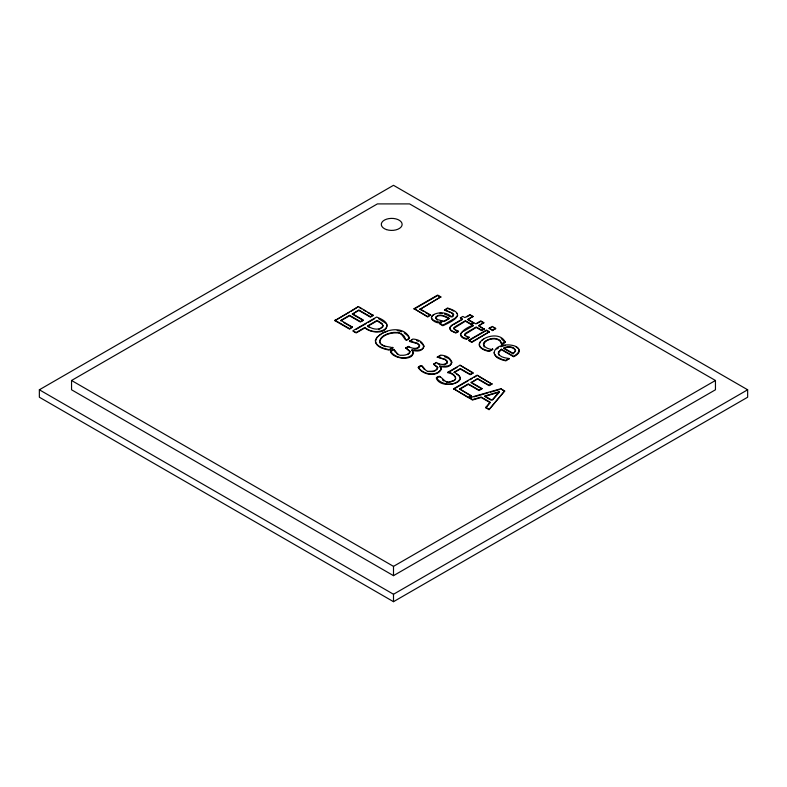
<?xml version="1.0" encoding="UTF-8"?>
<svg xmlns="http://www.w3.org/2000/svg" width="787" height="787" viewBox="0 0 787 787"><rect width="100%" height="100%" fill="white"/><g stroke="black" fill="none" stroke-linecap="round" stroke-linejoin="round"><path stroke-width="1.18" d="M447.282 362.925L447.41 361.361L445.255 359.275L437.297 357.052L445.255 359.738L447.41 361.823M494.138 353.078C494.954 339.177 532.671 344.854 513.645 356.295L501.388 349.221L498.456 351.927L498.85 355.085M460.434 334.701L460.631 333.895M498.22 353.314L501.388 349.221M375.212 340.85L376.855 337.377L380.485 334.455M379.678 341.135C382.148 335.075 389.919 332.793 395.999 332.891C403.928 330.678 403.761 344.706 409.486 338.292L409.486 337.83C399.53 316.531 353.156 343.23 389.073 350.077L392.811 347.923C389.368 346.211 381.606 347.224 379.718 341.883M453.617 314.8L451.492 316.836C441.655 306.487 417.681 319.079 441.743 322.463L439.854 324.018L442.815 325.729C455.84 319.896 465.845 313.738 447.488 307.983L444.468 310.186L451.049 312.606L453.538 314.731M453.43 315.813L453.538 314.269L452.623 313.187L444.468 309.724M424.124 346.408C422.521 351.651 414.808 349.654 411.935 350.264L413.578 352.97M451.954 362.482C450.351 367.716 442.638 365.719 439.766 366.329L441.409 369.034C437.287 377.524 422.845 375.133 418.35 367.706L418.35 367.244C423.19 361.627 423.79 372.458 429.427 371.336C432.378 371.543 436.293 370.834 437.739 367.932M383.062 325.67C379.895 331.238 371.838 329.182 367.657 325.857L377.081 320.417L381.931 323.457L383.062 326.133M460.356 378.537C455.358 386.692 441.448 385.512 436.362 377.77C441.418 372.33 443.819 385.591 451.345 381.272C460.09 379.629 453.371 372.585 447.901 372.221L447.901 372.684C452.515 373.058 460.12 379.314 452.181 381.37M409.909 351.868C408.463 354.77 404.548 355.478 401.596 355.271C395.959 356.393 395.359 345.552 390.519 351.179L390.519 351.641C393.313 360.043 418.123 361.341 411.935 349.792M457.709 315.43L454.916 318.282L442.815 325.257L439.854 323.555M413.47 353.333C408.02 360.662 395.212 358.478 390.519 351.179M515.564 350.677L513.026 353.776L503.67 348.375M480.218 341.843C476.243 347.372 484.94 350.913 489.347 351.435L492.682 349.507C486.602 349.379 477.748 343.673 488.373 339.64C491.55 338.223 495.446 337.8 498.594 339.551C502.539 340.781 499.863 347.687 505.077 342.355L505.077 341.883C497.541 326.408 462.677 345.454 489.347 350.972L492.682 349.044M449.78 327.638L450.351 326.812M419.009 347.411L419.579 345.759L417.425 343.673L409.466 341.45L412.811 339.059C427.213 339.777 427.233 354.435 411.935 350.264M447.282 362.463C444.507 365.699 439.402 364.538 436.283 362.443L433.657 364.43L437.71 367.736M489.032 409.633L504.654 390.972L500.798 388.739L469.278 397.76L472.436 400.052L481.162 397.484L490.173 402.688L485.727 407.725L489.032 409.633L504.654 390.972M492.721 399.786L499.45 392.123L484.713 396.441L490.94 400.042M485.727 407.725L490.173 402.216L481.162 397.022L472.436 399.589L469.278 397.76M382.098 327.658L382.767 326.91M436.785 369.782L437.71 367.273L433.657 363.958M453.951 328.258L465.373 321.185L470.852 324.342L473.705 322.67L475.712 323.831L480.798 320.899L483.769 322.621L478.693 326.015M464.792 334.514L476.224 327.441L481.693 330.609L484.172 329.182L478.693 325.552L483.769 322.621M461.192 333.078L462.136 332.242M513.026 353.776L515.564 351.14C515.091 346.005 507.202 346.034 503.67 347.913L513.026 353.314M446.839 363.476L444.065 364.794M433.873 314.643C427.577 318.164 435.585 323.634 440.012 322.798M452.063 316.974L452.928 316.384M407.882 354.445L409.614 353.019L409.879 351.199L405.826 347.893L409.879 351.671M496.656 349.103L498.574 347.824M481.654 340.496L483.69 339.148M451.295 325.975L452.604 325.12M39.35 389.781L393.5 185.319L747.65 389.781L747.65 397.219L393.5 601.681L39.35 397.219L39.35 389.781L393.5 594.254L747.65 389.781M71.548 380.485L377.406 203.902L409.594 203.902L715.452 380.485L715.452 389.781L393.5 575.661L71.548 389.781L71.548 380.485L393.5 566.365L715.452 380.485M340.791 320.83L349.546 315.774L360.357 322.021L363.151 320.407L360.357 321.549L349.546 315.312L340.791 320.368L352.399 327.067L349.615 329.133L334.878 320.634L358.449 306.556L373.186 315.528L370.402 317.141L358.793 310.442L352.33 314.17L358.793 309.97L370.402 316.669L373.186 315.066M334.878 320.634L349.221 312.341M351.268 311.16L358.449 306.556M334.878 320.161L349.615 328.671L352.399 327.067M353.058 330.668L376.639 317.053C400.947 326.084 376.432 337.977 364.981 327.402L356.196 332.478L353.058 331.13L356.196 332.94L364.981 327.864C370.343 333.265 388.227 334.672 386.702 324.264M356.137 329.36L366.388 323.437M368.434 322.257L374.582 318.705M382.964 325.326L381.931 323.919L377.081 320.889L367.657 326.32L369.083 327.146M420.002 308.878L430.538 314.948L427.744 317.023L414.09 308.671L437.661 295.066L440.789 296.876L420.002 309.34L440.789 296.876M414.09 309.134L437.661 295.528L440.789 297.338M414.09 308.671L427.744 316.561L430.538 314.948M444.468 310.186L447.488 308.445L450.371 309.507M375.409 342.05C377.829 347.146 384.007 348.582 389.073 349.615L392.811 347.451M380.219 343.496C377.878 336.285 388.335 332.999 393.844 332.399C397.356 332.222 401.016 333.127 403.623 335.596C406.426 338.528 403.898 342.611 409.486 337.83M390.519 351.641L393.028 350.195M444.212 321.037L449.121 318.204C445.255 316.404 439.854 313.118 436.018 316.728L435.693 317.653L437.424 319.552L444.212 321.499L440.582 321.135M409.466 341.45L411.975 340.004M444.212 321.499L449.121 318.666C445.255 316.866 439.854 313.59 436.018 317.2L435.693 318.125L437.424 320.014M405.826 347.893L408.453 346.378C411.571 348.474 416.677 349.625 419.451 346.388L419.579 345.286L417.425 343.201L409.466 340.987M405.826 348.356L408.453 346.841L409.496 347.441M453.578 324.559L462.402 319.463L460.395 317.84L462.864 316.413L464.871 317.574L469.947 314.643L472.928 316.364L467.842 319.758M466.907 316.866L469.947 315.105L472.928 316.827M468.757 320.289L473.321 322.916L470.852 323.88L465.373 320.722L454.945 326.792L453.951 327.795L453.991 329.241M472.928 316.364L467.842 319.296L473.321 322.454M449.584 327.972L450.931 330.245L453.725 331.809L455.801 332.576L458.477 331.494L455.801 333.039L450.931 330.717L449.584 328.435L451.295 325.513L462.402 319.001L460.395 317.84M463.445 331.386L473.243 325.729L471.236 324.096L473.705 322.67M473.243 325.257C466.406 327.215 452.928 335.99 466.642 339.295L469.318 337.289L466.179 336.138L464.655 334.534M476.735 323.713L480.798 321.362L483.769 323.083M484.172 328.72L481.693 330.147L476.224 326.979L465.786 333.058L464.792 334.052L464.832 335.498M460.572 335.016L462.845 337.23L466.642 338.833L469.318 337.289M418.35 367.706L421.684 365.778L424.37 369.516M437.297 357.052L440.641 355.124C455.043 355.842 455.063 370.5 439.766 366.329M437.297 357.514L440.641 355.586M489.189 328.199L492.268 326.408L495.662 328.366L492.573 330.619L489.189 328.199L492.573 330.147L495.662 328.366M468.747 340.23L486.435 330.019L489.406 331.74L471.728 342.414L468.747 340.23L471.728 341.952L489.406 331.74M489.189 328.661L491.245 327.471M468.747 340.692L486.435 330.491L489.406 332.203M433.657 364.43L436.283 362.443M454.06 372.664L460.326 369.044L470.213 374.74L472.977 373.146L470.213 374.278L460.326 368.582L454.06 372.192C473.43 382.039 440.848 390.677 436.362 378.232L439.707 376.304L440.356 377.386M447.901 372.221L460.041 365.217L472.977 372.684M447.901 372.684L457.011 367.431M501.565 343.712L505.077 341.883M471.157 396.097L459.559 388.935L471.157 395.635L468.373 397.701L453.637 388.729L477.207 375.124L491.944 384.095L489.16 385.699L477.552 379L471.098 382.728L477.552 378.537L489.16 385.237L491.944 383.633M453.637 389.191L467.98 380.908M470.036 379.728L472.082 378.547M474.128 377.357L476.184 376.176M494.384 353.963L496.469 356.541L502.165 359.433L505.854 360.416L509.1 358.538L505.854 360.879C501.358 359.718 494.63 358.164 494.138 352.615M501.388 349.694L513.645 356.767C516.321 355.409 521.053 352.586 518.633 349.064M459.559 388.935L468.304 383.879L479.126 390.116L481.91 388.512L479.126 390.588L468.304 384.341L459.559 389.398M453.637 388.729L468.373 397.238L471.157 395.635M381.351 333.885L383.328 332.891M434.463 371.139L435.713 370.51M417.277 348.415L418.271 347.943M378.783 329.33L381.065 328.376M504.477 348.08C508.008 346.595 513.439 346.792 515.554 350.461M500.768 346.723L505.333 345.395M384.312 332.389L387.263 331.337M469.278 398.222L471.61 397.553M473.941 396.884L487.95 392.88M490.291 392.211L499.627 389.535M448.826 382.157L451.345 381.734M416.234 348.73L413.982 348.867M433.263 371.543L428.128 371.523M509.1 358.538C505.343 357.888 500.463 357.426 498.358 353.747M439.933 313.196L442.284 313.511M397.16 330.629L399.039 330.924M446.17 381.892L447.459 382.128M399.934 331.199L401.714 331.75M416.608 340.555L418.664 341.351M444.439 356.619L448.256 358.301M444.478 314.121L446.741 314.997M455.339 330.343L456.962 331.032M466.179 336.6L467.803 337.289M385.296 346.723L381.144 344.539M437.326 363.515L439.52 364.479M451.482 310.029L453.696 311.091M447.685 315.459L450.538 316.836M493.124 327.362L495.662 328.838M479.608 326.546L484.172 329.182M471.236 324.569L473.243 325.729M492.682 349.507L492.514 348.946M509.1 359L508.923 358.439M458.477 331.032L455.339 329.881L453.814 328.277M420.002 309.34L423.16 311.16M425.275 312.38L430.538 315.42M359.502 307.628L361.607 308.838M363.712 310.058L365.817 311.278M367.923 312.488L373.186 315.528M378.606 318.656L385.768 323.201M472.977 373.146L460.041 365.217M478.26 376.196L491.944 384.095M504.654 391.434L500.798 388.739M352.33 313.698L363.151 319.945M471.098 382.266L481.91 388.512M353.314 314.731L363.151 320.407M472.082 383.299L481.91 388.975M392.811 347.923L392.575 347.323M343.958 322.66L352.399 327.53M485.727 407.253L489.032 409.161M501.221 338.548L505.077 342.355M516.193 347.106L517.63 348.07M404.193 332.94L407.725 335.695L409.486 338.292M456.322 373.825L459.077 375.763L460.316 377.829M396.54 353.442L398.055 354.514M442.422 379.914L443.976 381.026M449.072 358.902L451.876 361.931M420.425 342.237L424.045 345.867M439.766 365.866L441.409 368.572C437.287 377.052 422.845 374.661 418.35 367.244M484.231 346.988C480.827 338.902 500.129 334.957 501.565 344.175M456.48 313.029L457.267 313.944M395.359 352.192L393.854 349.251M393.5 566.365L393.5 575.661M393.5 594.254L393.5 601.681M499.45 391.651L491.973 400.17L484.713 395.979L499.45 391.651M386.506 229.607A10.428 6.021 0 0 0 402.137 224.393A10.428 6.021 0 0 0 386.506 219.18A10.428 6.021 0 0 0 386.506 229.607"/></g></svg>
